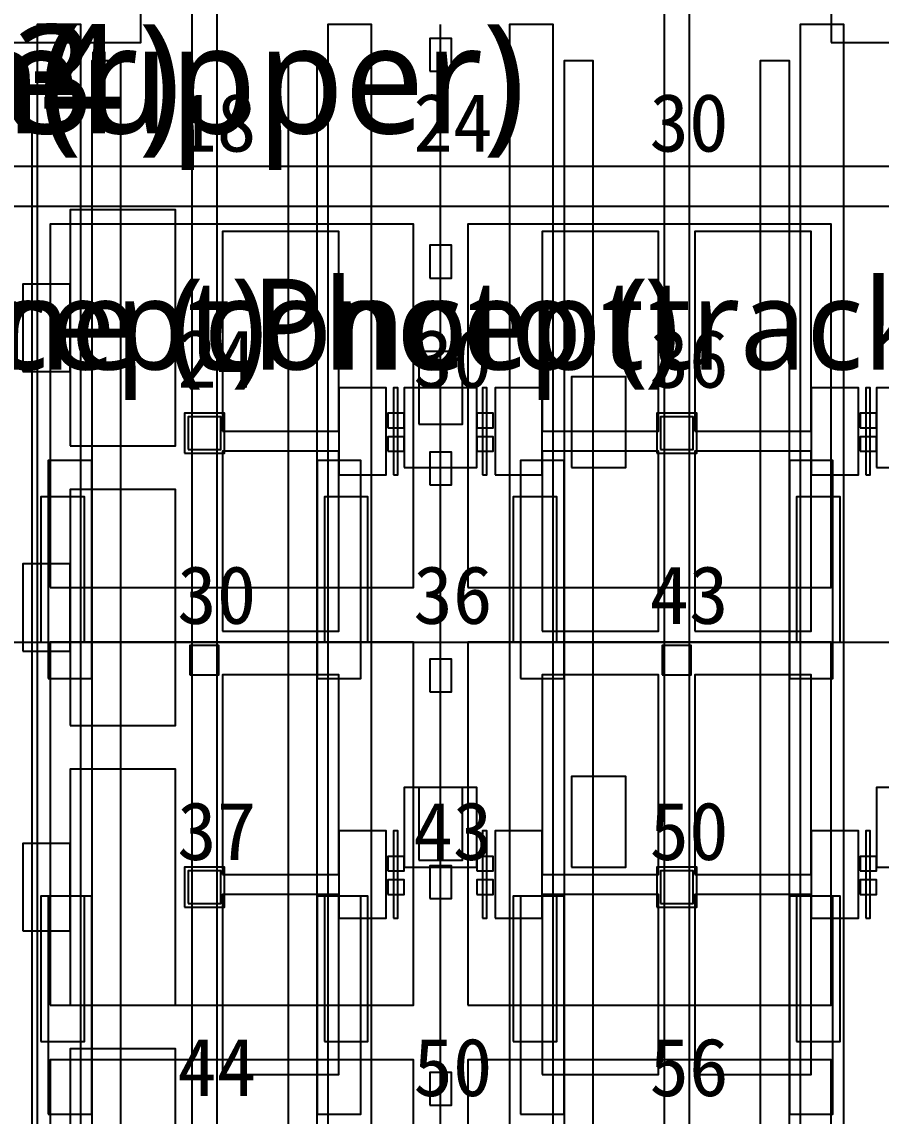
# Model space of a CAD drawing. Header units: metres. Extents: x -1640 to 1560, y -268 to 2338.
# Drawn here: x 101.72 to 125.38, y 1430.95 to 1461.07 of the extents above; entities that cross this region are included whole.
import ezdxf

# ---------------------------------------------------------------- set-up
doc = ezdxf.new("R2010")
doc.units = ezdxf.units.M
for name, color, linetype in [('1F_CHL', 4, 'Continuous'), ('1F_PUMP', 2, 'Continuous'), ('1F_SCR', 3, 'Continuous'), ('1F_STRUCT_COLUMN', 8, 'Continuous'), ('2F_CSF_LATERAL_RACK_CONCEPT', 9, 'Continuous'), ('2F_RFG', 5, 'Continuous'), ('2F_STRUCT_COLUMN', 8, 'Continuous'), ('2F_VMB', 6, 'Continuous'), ('3F_CLEANROOM_OVERHEAD_PIPE_DUCT_CONCEPT', 9, 'Continuous'), ('3F_CVD', 3, 'Continuous'), ('3F_EHS_EGRESS_DIST_M', 2, 'Continuous'), ('3F_FOUP', 5, 'Continuous'), ('3F_OHT', 9, 'Continuous'), ('3F_OHTV', 1, 'Continuous'), ('3F_PHOTO', 1, 'Continuous'), ('3F_STRUCT_COLUMN', 8, 'Continuous'), ('3F_TBAR', 6, 'Continuous'), ('3F_TEXT', 7, 'Continuous'), ('4F_FFU', 1, 'Continuous'), ('4F_STRUCT_PLENUM_TRUSS_CONCEPT', 9, 'Continuous'), ('4F_TEXT', 7, 'Continuous'), ('5F_CHL', 4, 'Continuous'), ('5F_PUMP', 2, 'Continuous'), ('5F_SCR', 3, 'Continuous'), ('5F_STRUCT_COLUMN', 8, 'Continuous'), ('6F_CSF_LATERAL_RACK_CONCEPT', 9, 'Continuous'), ('6F_RFG', 5, 'Continuous'), ('6F_STRUCT_COLUMN', 8, 'Continuous'), ('6F_VMB', 6, 'Continuous'), ('7F_CLEANROOM_OVERHEAD_PIPE_DUCT_CONCEPT', 9, 'Continuous'), ('7F_CVD', 3, 'Continuous'), ('7F_EHS_EGRESS_DIST_M', 2, 'Continuous'), ('7F_FOUP', 5, 'Continuous'), ('7F_OHT', 9, 'Continuous'), ('7F_OHTV', 1, 'Continuous'), ('7F_PHOTO', 1, 'Continuous'), ('7F_STRUCT_COLUMN', 8, 'Continuous'), ('7F_TBAR', 6, 'Continuous'), ('7F_TEXT', 7, 'Continuous'), ('8F_FFU', 1, 'Continuous'), ('8F_STRUCT_PLENUM_TRUSS_CONCEPT', 9, 'Continuous'), ('8F_TEXT', 7, 'Continuous'), ('RF_RSC', 4, 'Continuous'), ('UTIL_GAS.SPEC_CONCEPT', 3, 'Continuous'), ('UTIL_PCW.R_CONCEPT', 1, 'Continuous'), ('UTIL_UPW.R_CONCEPT', 2, 'Continuous'), ('UTIL_UPW.S_CONCEPT', 1, 'Continuous')]:
    doc.layers.add(name, color=color, linetype=linetype)
doc.styles.add('KO', font='malgun.ttf')

msp = doc.modelspace()

# ---------------------------------------------------------------- linework, layer by layer
at = {"layer": '1F_CHL'}
for points in [[(116.85, 1448.8), (118.35, 1448.8), (118.35, 1451.3), (116.85, 1451.3)], [(116.85, 1437.8), (118.35, 1437.8), (118.35, 1440.3), (116.85, 1440.3)]]:
    msp.add_lwpolyline(points, close=True, dxfattribs=at)
at = {"layer": '1F_PUMP'}
for points in [[(102.25, 1444), (103.45, 1444), (103.45, 1448), (102.25, 1448)], [(110.05, 1444), (111.25, 1444), (111.25, 1448), (110.05, 1448)], [(115.25, 1444), (116.45, 1444), (116.45, 1448), (115.25, 1448)], [(123.05, 1444), (124.25, 1444), (124.25, 1448), (123.05, 1448)], [(102.25, 1433), (103.45, 1433), (103.45, 1437), (102.25, 1437)], [(110.05, 1433), (111.25, 1433), (111.25, 1437), (110.05, 1437)], [(115.25, 1433), (116.45, 1433), (116.45, 1437), (115.25, 1437)], [(123.05, 1433), (124.25, 1433), (124.25, 1437), (123.05, 1437)]]:
    msp.add_lwpolyline(points, close=True, dxfattribs=at)
at = {"layer": '1F_SCR'}
for points in [[(112.25, 1448.8), (114.25, 1448.8), (114.25, 1451), (112.25, 1451)], [(125.25, 1448.8), (127.25, 1448.8), (127.25, 1451), (125.25, 1451)], [(112.25, 1437.8), (114.25, 1437.8), (114.25, 1440), (112.25, 1440)], [(125.25, 1437.8), (127.25, 1437.8), (127.25, 1440), (125.25, 1440)]]:
    msp.add_lwpolyline(points, close=True, dxfattribs=at)
at = {"layer": '1F_STRUCT_COLUMN'}
for points in [[(106.2, 1449.2), (107.3, 1449.2), (107.3, 1450.3), (106.2, 1450.3)], [(119.2, 1449.2), (120.3, 1449.2), (120.3, 1450.3), (119.2, 1450.3)], [(106.2, 1436.7), (107.3, 1436.7), (107.3, 1437.8), (106.2, 1437.8)], [(119.2, 1436.7), (120.3, 1436.7), (120.3, 1437.8), (119.2, 1437.8)]]:
    msp.add_lwpolyline(points, close=True, dxfattribs=at)
at = {"layer": '2F_CSF_LATERAL_RACK_CONCEPT'}
for points in [[(103.65, 1310), (104.45, 1310), (104.45, 1460), (103.65, 1460)], [(109.05, 1310), (109.85, 1310), (109.85, 1460), (109.05, 1460)], [(116.65, 1310), (117.45, 1310), (117.45, 1460), (116.65, 1460)], [(122.05, 1310), (122.85, 1310), (122.85, 1460), (122.05, 1460)]]:
    msp.add_lwpolyline(points, close=True, dxfattribs=at)
at = {"layer": '2F_RFG'}
for points in [[(102.45, 1443), (103.65, 1443), (103.65, 1449), (102.45, 1449)], [(109.85, 1443), (111.05, 1443), (111.05, 1449), (109.85, 1449)], [(115.45, 1443), (116.65, 1443), (116.65, 1449), (115.45, 1449)], [(122.85, 1443), (124.05, 1443), (124.05, 1449), (122.85, 1449)], [(102.45, 1431), (103.65, 1431), (103.65, 1437), (102.45, 1437)], [(109.85, 1431), (111.05, 1431), (111.05, 1437), (109.85, 1437)], [(115.45, 1431), (116.65, 1431), (116.65, 1437), (115.45, 1437)], [(122.85, 1431), (124.05, 1431), (124.05, 1437), (122.85, 1437)]]:
    msp.add_lwpolyline(points, close=True, dxfattribs=at)
at = {"layer": '2F_STRUCT_COLUMN'}
for points in [[(106.3, 1449.3), (107.2, 1449.3), (107.2, 1450.2), (106.3, 1450.2)], [(119.3, 1449.3), (120.2, 1449.3), (120.2, 1450.2), (119.3, 1450.2)], [(106.3, 1436.8), (107.2, 1436.8), (107.2, 1437.7), (106.3, 1437.7)], [(119.3, 1436.8), (120.2, 1436.8), (120.2, 1437.7), (119.3, 1437.7)]]:
    msp.add_lwpolyline(points, close=True, dxfattribs=at)
at = {"layer": '2F_VMB'}
for points in [[(112.65, 1450), (113.85, 1450), (113.85, 1452), (112.65, 1452)], [(112.65, 1438), (113.85, 1438), (113.85, 1440), (112.65, 1440)]]:
    msp.add_lwpolyline(points, close=True, dxfattribs=at)
at = {"layer": '3F_CLEANROOM_OVERHEAD_PIPE_DUCT_CONCEPT'}
for points in [[(102.15, 1309), (103.35, 1309), (103.35, 1461), (102.15, 1461)], [(110.15, 1309), (111.35, 1309), (111.35, 1461), (110.15, 1461)], [(115.15, 1309), (116.35, 1309), (116.35, 1461), (115.15, 1461)], [(123.15, 1309), (124.35, 1309), (124.35, 1461), (123.15, 1461)]]:
    msp.add_lwpolyline(points, close=True, dxfattribs=at)
at = {"layer": '3F_CVD'}
for points in [[(103.05, 1449.4), (105.95, 1449.4), (105.95, 1455.9), (103.05, 1455.9)], [(101.75, 1451.45), (103.05, 1451.45), (103.05, 1453.85), (101.75, 1453.85)], [(103.05, 1441.7), (105.95, 1441.7), (105.95, 1448.2), (103.05, 1448.2)], [(101.75, 1443.75), (103.05, 1443.75), (103.05, 1446.15), (101.75, 1446.15)], [(103.05, 1434), (105.95, 1434), (105.95, 1440.5), (103.05, 1440.5)], [(101.75, 1436.05), (103.05, 1436.05), (103.05, 1438.45), (101.75, 1438.45)], [(103.05, 1426.3), (105.95, 1426.3), (105.95, 1432.8), (103.05, 1432.8)]]:
    msp.add_lwpolyline(points, close=True, dxfattribs=at)
at = {"layer": '3F_FOUP'}
for points in [[(111.8, 1449.9), (112.25, 1449.9), (112.25, 1450.3), (111.8, 1450.3)], [(114.25, 1449.9), (114.7, 1449.9), (114.7, 1450.3), (114.25, 1450.3)], [(124.8, 1449.9), (125.25, 1449.9), (125.25, 1450.3), (124.8, 1450.3)], [(111.8, 1449.25), (112.25, 1449.25), (112.25, 1449.65), (111.8, 1449.65)], [(114.25, 1449.25), (114.7, 1449.25), (114.7, 1449.65), (114.25, 1449.65)], [(124.8, 1449.25), (125.25, 1449.25), (125.25, 1449.65), (124.8, 1449.65)], [(111.8, 1437.7), (112.25, 1437.7), (112.25, 1438.1), (111.8, 1438.1)], [(114.25, 1437.7), (114.7, 1437.7), (114.7, 1438.1), (114.25, 1438.1)], [(124.8, 1437.7), (125.25, 1437.7), (125.25, 1438.1), (124.8, 1438.1)], [(111.8, 1437.05), (112.25, 1437.05), (112.25, 1437.45), (111.8, 1437.45)], [(114.25, 1437.05), (114.7, 1437.05), (114.7, 1437.45), (114.25, 1437.45)], [(124.8, 1437.05), (125.25, 1437.05), (125.25, 1437.45), (124.8, 1437.45)]]:
    msp.add_lwpolyline(points, close=True, dxfattribs=at)
at = {"layer": '3F_OHT'}
msp.add_line((113.25, 1389), (113.25, 1461), dxfattribs=at)
at = {"layer": '3F_OHTV'}
for points in [[(112.95, 1459.71), (113.55, 1459.71), (113.55, 1460.61), (112.95, 1460.61)], [(112.95, 1454.02), (113.55, 1454.02), (113.55, 1454.92), (112.95, 1454.92)], [(112.95, 1448.33), (113.55, 1448.33), (113.55, 1449.23), (112.95, 1449.23)], [(112.95, 1442.63), (113.55, 1442.63), (113.55, 1443.53), (112.95, 1443.53)], [(112.95, 1436.94), (113.55, 1436.94), (113.55, 1437.84), (112.95, 1437.84)], [(112.95, 1431.25), (113.55, 1431.25), (113.55, 1432.15), (112.95, 1432.15)]]:
    msp.add_lwpolyline(points, close=True, dxfattribs=at)
at = {"layer": '3F_PHOTO'}
for points in [[(107.25, 1449.8), (110.45, 1449.8), (110.45, 1455.3), (107.25, 1455.3)], [(116.05, 1449.8), (119.25, 1449.8), (119.25, 1455.3), (116.05, 1455.3)], [(120.25, 1449.8), (123.45, 1449.8), (123.45, 1455.3), (120.25, 1455.3)], [(110.45, 1448.6), (111.75, 1448.6), (111.75, 1451), (110.45, 1451)], [(114.75, 1448.6), (116.05, 1448.6), (116.05, 1451), (114.75, 1451)], [(123.45, 1448.6), (124.75, 1448.6), (124.75, 1451), (123.45, 1451)], [(107.25, 1444.3), (110.45, 1444.3), (110.45, 1449.25), (107.25, 1449.25)], [(116.05, 1444.3), (119.25, 1444.3), (119.25, 1449.25), (116.05, 1449.25)], [(120.25, 1444.3), (123.45, 1444.3), (123.45, 1449.25), (120.25, 1449.25)], [(107.25, 1437.6), (110.45, 1437.6), (110.45, 1443.1), (107.25, 1443.1)], [(116.05, 1437.6), (119.25, 1437.6), (119.25, 1443.1), (116.05, 1443.1)], [(120.25, 1437.6), (123.45, 1437.6), (123.45, 1443.1), (120.25, 1443.1)], [(110.45, 1436.4), (111.75, 1436.4), (111.75, 1438.8), (110.45, 1438.8)], [(114.75, 1436.4), (116.05, 1436.4), (116.05, 1438.8), (114.75, 1438.8)], [(123.45, 1436.4), (124.75, 1436.4), (124.75, 1438.8), (123.45, 1438.8)], [(107.25, 1432.1), (110.45, 1432.1), (110.45, 1437.05), (107.25, 1437.05)], [(116.05, 1432.1), (119.25, 1432.1), (119.25, 1437.05), (116.05, 1437.05)], [(120.25, 1432.1), (123.45, 1432.1), (123.45, 1437.05), (120.25, 1437.05)]]:
    msp.add_lwpolyline(points, close=True, dxfattribs=at)
at = {"layer": '3F_STRUCT_COLUMN'}
for points in [[(106.35, 1443.1), (107.15, 1443.1), (107.15, 1443.9), (106.35, 1443.9)], [(119.35, 1443.1), (120.15, 1443.1), (120.15, 1443.9), (119.35, 1443.9)]]:
    msp.add_lwpolyline(points, close=True, dxfattribs=at)
at = {"layer": '3F_TBAR'}
for points in [[(111.95, 1448.6), (112.07, 1448.6), (112.07, 1451), (111.95, 1451)], [(114.4, 1448.6), (114.52, 1448.6), (114.52, 1451), (114.4, 1451)], [(124.95, 1448.6), (125.07, 1448.6), (125.07, 1451), (124.95, 1451)], [(111.95, 1436.4), (112.07, 1436.4), (112.07, 1438.8), (111.95, 1438.8)], [(114.4, 1436.4), (114.52, 1436.4), (114.52, 1438.8), (114.4, 1438.8)], [(124.95, 1436.4), (125.07, 1436.4), (125.07, 1438.8), (124.95, 1438.8)]]:
    msp.add_lwpolyline(points, close=True, dxfattribs=at)
at = {"layer": '4F_FFU'}
for points in [[(102.5, 1445.5), (112.5, 1445.5), (112.5, 1455.5), (102.5, 1455.5)], [(114, 1445.5), (124, 1445.5), (124, 1455.5), (114, 1455.5)], [(102.5, 1434), (112.5, 1434), (112.5, 1444), (102.5, 1444)], [(114, 1434), (124, 1434), (124, 1444), (114, 1444)], [(102.5, 1422.5), (112.5, 1422.5), (112.5, 1432.5), (102.5, 1432.5)], [(114, 1422.5), (124, 1422.5), (124, 1432.5), (114, 1432.5)]]:
    msp.add_lwpolyline(points, close=True, dxfattribs=at)
at = {"layer": '4F_STRUCT_PLENUM_TRUSS_CONCEPT'}
for points in [[(106.4, 1306), (107.1, 1306), (107.1, 1464), (106.4, 1464)], [(119.4, 1306), (120.1, 1306), (120.1, 1464), (119.4, 1464)]]:
    msp.add_lwpolyline(points, close=True, dxfattribs=at)
at = {"layer": '5F_CHL'}
for points in [[(116.85, 1448.8), (118.35, 1448.8), (118.35, 1451.3), (116.85, 1451.3)], [(116.85, 1437.8), (118.35, 1437.8), (118.35, 1440.3), (116.85, 1440.3)]]:
    msp.add_lwpolyline(points, close=True, dxfattribs=at)
at = {"layer": '5F_PUMP'}
for points in [[(102.25, 1444), (103.45, 1444), (103.45, 1448), (102.25, 1448)], [(110.05, 1444), (111.25, 1444), (111.25, 1448), (110.05, 1448)], [(115.25, 1444), (116.45, 1444), (116.45, 1448), (115.25, 1448)], [(123.05, 1444), (124.25, 1444), (124.25, 1448), (123.05, 1448)], [(102.25, 1433), (103.45, 1433), (103.45, 1437), (102.25, 1437)], [(110.05, 1433), (111.25, 1433), (111.25, 1437), (110.05, 1437)], [(115.25, 1433), (116.45, 1433), (116.45, 1437), (115.25, 1437)], [(123.05, 1433), (124.25, 1433), (124.25, 1437), (123.05, 1437)]]:
    msp.add_lwpolyline(points, close=True, dxfattribs=at)
at = {"layer": '5F_SCR'}
for points in [[(112.25, 1448.8), (114.25, 1448.8), (114.25, 1451), (112.25, 1451)], [(125.25, 1448.8), (127.25, 1448.8), (127.25, 1451), (125.25, 1451)], [(112.25, 1437.8), (114.25, 1437.8), (114.25, 1440), (112.25, 1440)], [(125.25, 1437.8), (127.25, 1437.8), (127.25, 1440), (125.25, 1440)]]:
    msp.add_lwpolyline(points, close=True, dxfattribs=at)
at = {"layer": '5F_STRUCT_COLUMN'}
for points in [[(106.2, 1449.2), (107.3, 1449.2), (107.3, 1450.3), (106.2, 1450.3)], [(119.2, 1449.2), (120.3, 1449.2), (120.3, 1450.3), (119.2, 1450.3)], [(106.2, 1436.7), (107.3, 1436.7), (107.3, 1437.8), (106.2, 1437.8)], [(119.2, 1436.7), (120.3, 1436.7), (120.3, 1437.8), (119.2, 1437.8)]]:
    msp.add_lwpolyline(points, close=True, dxfattribs=at)
at = {"layer": '6F_CSF_LATERAL_RACK_CONCEPT'}
for points in [[(103.65, 1310), (104.45, 1310), (104.45, 1460), (103.65, 1460)], [(109.05, 1310), (109.85, 1310), (109.85, 1460), (109.05, 1460)], [(116.65, 1310), (117.45, 1310), (117.45, 1460), (116.65, 1460)], [(122.05, 1310), (122.85, 1310), (122.85, 1460), (122.05, 1460)]]:
    msp.add_lwpolyline(points, close=True, dxfattribs=at)
at = {"layer": '6F_RFG'}
for points in [[(102.45, 1443), (103.65, 1443), (103.65, 1449), (102.45, 1449)], [(109.85, 1443), (111.05, 1443), (111.05, 1449), (109.85, 1449)], [(115.45, 1443), (116.65, 1443), (116.65, 1449), (115.45, 1449)], [(122.85, 1443), (124.05, 1443), (124.05, 1449), (122.85, 1449)], [(102.45, 1431), (103.65, 1431), (103.65, 1437), (102.45, 1437)], [(109.85, 1431), (111.05, 1431), (111.05, 1437), (109.85, 1437)], [(115.45, 1431), (116.65, 1431), (116.65, 1437), (115.45, 1437)], [(122.85, 1431), (124.05, 1431), (124.05, 1437), (122.85, 1437)]]:
    msp.add_lwpolyline(points, close=True, dxfattribs=at)
at = {"layer": '6F_STRUCT_COLUMN'}
for points in [[(106.3, 1449.3), (107.2, 1449.3), (107.2, 1450.2), (106.3, 1450.2)], [(119.3, 1449.3), (120.2, 1449.3), (120.2, 1450.2), (119.3, 1450.2)], [(106.3, 1436.8), (107.2, 1436.8), (107.2, 1437.7), (106.3, 1437.7)], [(119.3, 1436.8), (120.2, 1436.8), (120.2, 1437.7), (119.3, 1437.7)]]:
    msp.add_lwpolyline(points, close=True, dxfattribs=at)
at = {"layer": '6F_VMB'}
for points in [[(112.65, 1450), (113.85, 1450), (113.85, 1452), (112.65, 1452)], [(112.65, 1438), (113.85, 1438), (113.85, 1440), (112.65, 1440)]]:
    msp.add_lwpolyline(points, close=True, dxfattribs=at)
at = {"layer": '7F_CLEANROOM_OVERHEAD_PIPE_DUCT_CONCEPT'}
for points in [[(102.15, 1309), (103.35, 1309), (103.35, 1461), (102.15, 1461)], [(110.15, 1309), (111.35, 1309), (111.35, 1461), (110.15, 1461)], [(115.15, 1309), (116.35, 1309), (116.35, 1461), (115.15, 1461)], [(123.15, 1309), (124.35, 1309), (124.35, 1461), (123.15, 1461)]]:
    msp.add_lwpolyline(points, close=True, dxfattribs=at)
at = {"layer": '7F_CVD'}
for points in [[(103.05, 1449.4), (105.95, 1449.4), (105.95, 1455.9), (103.05, 1455.9)], [(101.75, 1451.45), (103.05, 1451.45), (103.05, 1453.85), (101.75, 1453.85)], [(103.05, 1441.7), (105.95, 1441.7), (105.95, 1448.2), (103.05, 1448.2)], [(101.75, 1443.75), (103.05, 1443.75), (103.05, 1446.15), (101.75, 1446.15)], [(103.05, 1434), (105.95, 1434), (105.95, 1440.5), (103.05, 1440.5)], [(101.75, 1436.05), (103.05, 1436.05), (103.05, 1438.45), (101.75, 1438.45)], [(103.05, 1426.3), (105.95, 1426.3), (105.95, 1432.8), (103.05, 1432.8)]]:
    msp.add_lwpolyline(points, close=True, dxfattribs=at)
at = {"layer": '7F_FOUP'}
for points in [[(111.8, 1449.9), (112.25, 1449.9), (112.25, 1450.3), (111.8, 1450.3)], [(114.25, 1449.9), (114.7, 1449.9), (114.7, 1450.3), (114.25, 1450.3)], [(124.8, 1449.9), (125.25, 1449.9), (125.25, 1450.3), (124.8, 1450.3)], [(111.8, 1449.25), (112.25, 1449.25), (112.25, 1449.65), (111.8, 1449.65)], [(114.25, 1449.25), (114.7, 1449.25), (114.7, 1449.65), (114.25, 1449.65)], [(124.8, 1449.25), (125.25, 1449.25), (125.25, 1449.65), (124.8, 1449.65)], [(111.8, 1437.7), (112.25, 1437.7), (112.25, 1438.1), (111.8, 1438.1)], [(114.25, 1437.7), (114.7, 1437.7), (114.7, 1438.1), (114.25, 1438.1)], [(124.8, 1437.7), (125.25, 1437.7), (125.25, 1438.1), (124.8, 1438.1)], [(111.8, 1437.05), (112.25, 1437.05), (112.25, 1437.45), (111.8, 1437.45)], [(114.25, 1437.05), (114.7, 1437.05), (114.7, 1437.45), (114.25, 1437.45)], [(124.8, 1437.05), (125.25, 1437.05), (125.25, 1437.45), (124.8, 1437.45)]]:
    msp.add_lwpolyline(points, close=True, dxfattribs=at)
at = {"layer": '7F_OHT'}
msp.add_line((113.25, 1389), (113.25, 1461), dxfattribs=at)
at = {"layer": '7F_OHTV'}
for points in [[(112.95, 1459.71), (113.55, 1459.71), (113.55, 1460.61), (112.95, 1460.61)], [(112.95, 1454.02), (113.55, 1454.02), (113.55, 1454.92), (112.95, 1454.92)], [(112.95, 1448.33), (113.55, 1448.33), (113.55, 1449.23), (112.95, 1449.23)], [(112.95, 1442.63), (113.55, 1442.63), (113.55, 1443.53), (112.95, 1443.53)], [(112.95, 1436.94), (113.55, 1436.94), (113.55, 1437.84), (112.95, 1437.84)], [(112.95, 1431.25), (113.55, 1431.25), (113.55, 1432.15), (112.95, 1432.15)]]:
    msp.add_lwpolyline(points, close=True, dxfattribs=at)
at = {"layer": '7F_PHOTO'}
for points in [[(107.25, 1449.8), (110.45, 1449.8), (110.45, 1455.3), (107.25, 1455.3)], [(116.05, 1449.8), (119.25, 1449.8), (119.25, 1455.3), (116.05, 1455.3)], [(120.25, 1449.8), (123.45, 1449.8), (123.45, 1455.3), (120.25, 1455.3)], [(110.45, 1448.6), (111.75, 1448.6), (111.75, 1451), (110.45, 1451)], [(114.75, 1448.6), (116.05, 1448.6), (116.05, 1451), (114.75, 1451)], [(123.45, 1448.6), (124.75, 1448.6), (124.75, 1451), (123.45, 1451)], [(107.25, 1444.3), (110.45, 1444.3), (110.45, 1449.25), (107.25, 1449.25)], [(116.05, 1444.3), (119.25, 1444.3), (119.25, 1449.25), (116.05, 1449.25)], [(120.25, 1444.3), (123.45, 1444.3), (123.45, 1449.25), (120.25, 1449.25)], [(107.25, 1437.6), (110.45, 1437.6), (110.45, 1443.1), (107.25, 1443.1)], [(116.05, 1437.6), (119.25, 1437.6), (119.25, 1443.1), (116.05, 1443.1)], [(120.25, 1437.6), (123.45, 1437.6), (123.45, 1443.1), (120.25, 1443.1)], [(110.45, 1436.4), (111.75, 1436.4), (111.75, 1438.8), (110.45, 1438.8)], [(114.75, 1436.4), (116.05, 1436.4), (116.05, 1438.8), (114.75, 1438.8)], [(123.45, 1436.4), (124.75, 1436.4), (124.75, 1438.8), (123.45, 1438.8)], [(107.25, 1432.1), (110.45, 1432.1), (110.45, 1437.05), (107.25, 1437.05)], [(116.05, 1432.1), (119.25, 1432.1), (119.25, 1437.05), (116.05, 1437.05)], [(120.25, 1432.1), (123.45, 1432.1), (123.45, 1437.05), (120.25, 1437.05)]]:
    msp.add_lwpolyline(points, close=True, dxfattribs=at)
at = {"layer": '7F_STRUCT_COLUMN'}
for points in [[(106.35, 1443.1), (107.15, 1443.1), (107.15, 1443.9), (106.35, 1443.9)], [(119.35, 1443.1), (120.15, 1443.1), (120.15, 1443.9), (119.35, 1443.9)]]:
    msp.add_lwpolyline(points, close=True, dxfattribs=at)
at = {"layer": '7F_TBAR'}
for points in [[(111.95, 1448.6), (112.07, 1448.6), (112.07, 1451), (111.95, 1451)], [(114.4, 1448.6), (114.52, 1448.6), (114.52, 1451), (114.4, 1451)], [(124.95, 1448.6), (125.07, 1448.6), (125.07, 1451), (124.95, 1451)], [(111.95, 1436.4), (112.07, 1436.4), (112.07, 1438.8), (111.95, 1438.8)], [(114.4, 1436.4), (114.52, 1436.4), (114.52, 1438.8), (114.4, 1438.8)], [(124.95, 1436.4), (125.07, 1436.4), (125.07, 1438.8), (124.95, 1438.8)]]:
    msp.add_lwpolyline(points, close=True, dxfattribs=at)
at = {"layer": '8F_FFU'}
for points in [[(102.5, 1445.5), (112.5, 1445.5), (112.5, 1455.5), (102.5, 1455.5)], [(114, 1445.5), (124, 1445.5), (124, 1455.5), (114, 1455.5)], [(102.5, 1434), (112.5, 1434), (112.5, 1444), (102.5, 1444)], [(114, 1434), (124, 1434), (124, 1444), (114, 1444)], [(102.5, 1422.5), (112.5, 1422.5), (112.5, 1432.5), (102.5, 1432.5)], [(114, 1422.5), (124, 1422.5), (124, 1432.5), (114, 1432.5)]]:
    msp.add_lwpolyline(points, close=True, dxfattribs=at)
at = {"layer": '8F_STRUCT_PLENUM_TRUSS_CONCEPT'}
for points in [[(106.4, 1306), (107.1, 1306), (107.1, 1464), (106.4, 1464)], [(119.4, 1306), (120.1, 1306), (120.1, 1464), (119.4, 1464)]]:
    msp.add_lwpolyline(points, close=True, dxfattribs=at)
at = {"layer": 'RF_RSC'}
for points in [[(98, 1460.5), (105, 1460.5), (105, 1465.5), (98, 1465.5)], [(124, 1460.5), (131, 1460.5), (131, 1465.5), (124, 1465.5)]]:
    msp.add_lwpolyline(points, close=True, dxfattribs=at)
at = {"layer": 'UTIL_GAS.SPEC_CONCEPT'}
msp.add_line((-274.3, 1444), (293.3, 1444), dxfattribs=at)
msp.add_line((-274.3, 1444), (293.3, 1444), dxfattribs=at)
at = {"layer": 'UTIL_PCW.R_CONCEPT'}
msp.add_line((102.005, 1311.78), (102.005, 1458.23), dxfattribs=at)
msp.add_line((102.005, 1311.78), (102.005, 1458.23), dxfattribs=at)
at = {"layer": 'UTIL_UPW.R_CONCEPT'}
msp.add_line((-276.3, 1457.1), (293.3, 1457.1), dxfattribs=at)
msp.add_line((-276.3, 1457.1), (293.3, 1457.1), dxfattribs=at)
at = {"layer": 'UTIL_UPW.S_CONCEPT'}
msp.add_line((-276.3, 1456), (293.3, 1456), dxfattribs=at)
msp.add_line((-276.3, 1456), (293.3, 1456), dxfattribs=at)

# ---------------------------------------------------------------- texts
at = {"layer": '3F_EHS_EGRESS_DIST_M'}
for s, p in [('18', (106, 1457.5)), ('24', (112.5, 1457.5)), ('30', (119, 1457.5)), ('24', (106, 1451)), ('30', (112.5, 1451)), ('36', (119, 1451)), ('30', (106, 1444.5)), ('36', (112.5, 1444.5)), ('43', (119, 1444.5)), ('37', (106, 1438)), ('43', (112.5, 1438)), ('50', (119, 1438)), ('44', (106, 1431.5)), ('50', (112.5, 1431.5)), ('56', (119, 1431.5))]:
    msp.add_text(s, height=1.6, dxfattribs=at).set_placement(p)
at = {"layer": '3F_TEXT', "style": 'KO'}
for s, height, p in [('P3 FAB 3F east · lower cleanroom (FAB) · Ph3', 3, (22.5, 1458)), ('Diffusion / thermal (vertical furnace) zone (concept)', 2.5, (30.05, 1451.5)), ('Deposition (CVD/ALD/PVD) zone (concept)', 2.5, (56.05, 1451.5)), ('Photo (track + scanner) zone (concept)', 2.5, (108.05, 1451.5))]:
    msp.add_text(s, height=height, dxfattribs=at).set_placement(p)
at = {"layer": '4F_TEXT', "style": 'KO'}
msp.add_text('P3 FAB 4F east · FFU plenum and truss (lower)', height=3, dxfattribs=at).set_placement((22.5, 1458))
at = {"layer": '7F_EHS_EGRESS_DIST_M'}
for s, p in [('18', (106, 1457.5)), ('24', (112.5, 1457.5)), ('30', (119, 1457.5)), ('24', (106, 1451)), ('30', (112.5, 1451)), ('36', (119, 1451)), ('30', (106, 1444.5)), ('36', (112.5, 1444.5)), ('43', (119, 1444.5)), ('37', (106, 1438)), ('43', (112.5, 1438)), ('50', (119, 1438)), ('44', (106, 1431.5)), ('50', (112.5, 1431.5)), ('56', (119, 1431.5))]:
    msp.add_text(s, height=1.6, dxfattribs=at).set_placement(p)
at = {"layer": '7F_TEXT', "style": 'KO'}
for s, height, p in [('P3 FAB 7F east · upper cleanroom (FAB) · Ph4', 3, (22.5, 1458)), ('Diffusion / thermal (vertical furnace) zone (concept)', 2.5, (30.05, 1451.5)), ('Deposition (CVD/ALD/PVD) zone (concept)', 2.5, (56.05, 1451.5)), ('Photo (track + scanner) zone (concept)', 2.5, (108.05, 1451.5))]:
    msp.add_text(s, height=height, dxfattribs=at).set_placement(p)
at = {"layer": '8F_TEXT', "style": 'KO'}
msp.add_text('P3 FAB 8F east · FFU plenum and roof truss (upper)', height=3, dxfattribs=at).set_placement((22.5, 1458))

doc.saveas('drawing.dxf')
